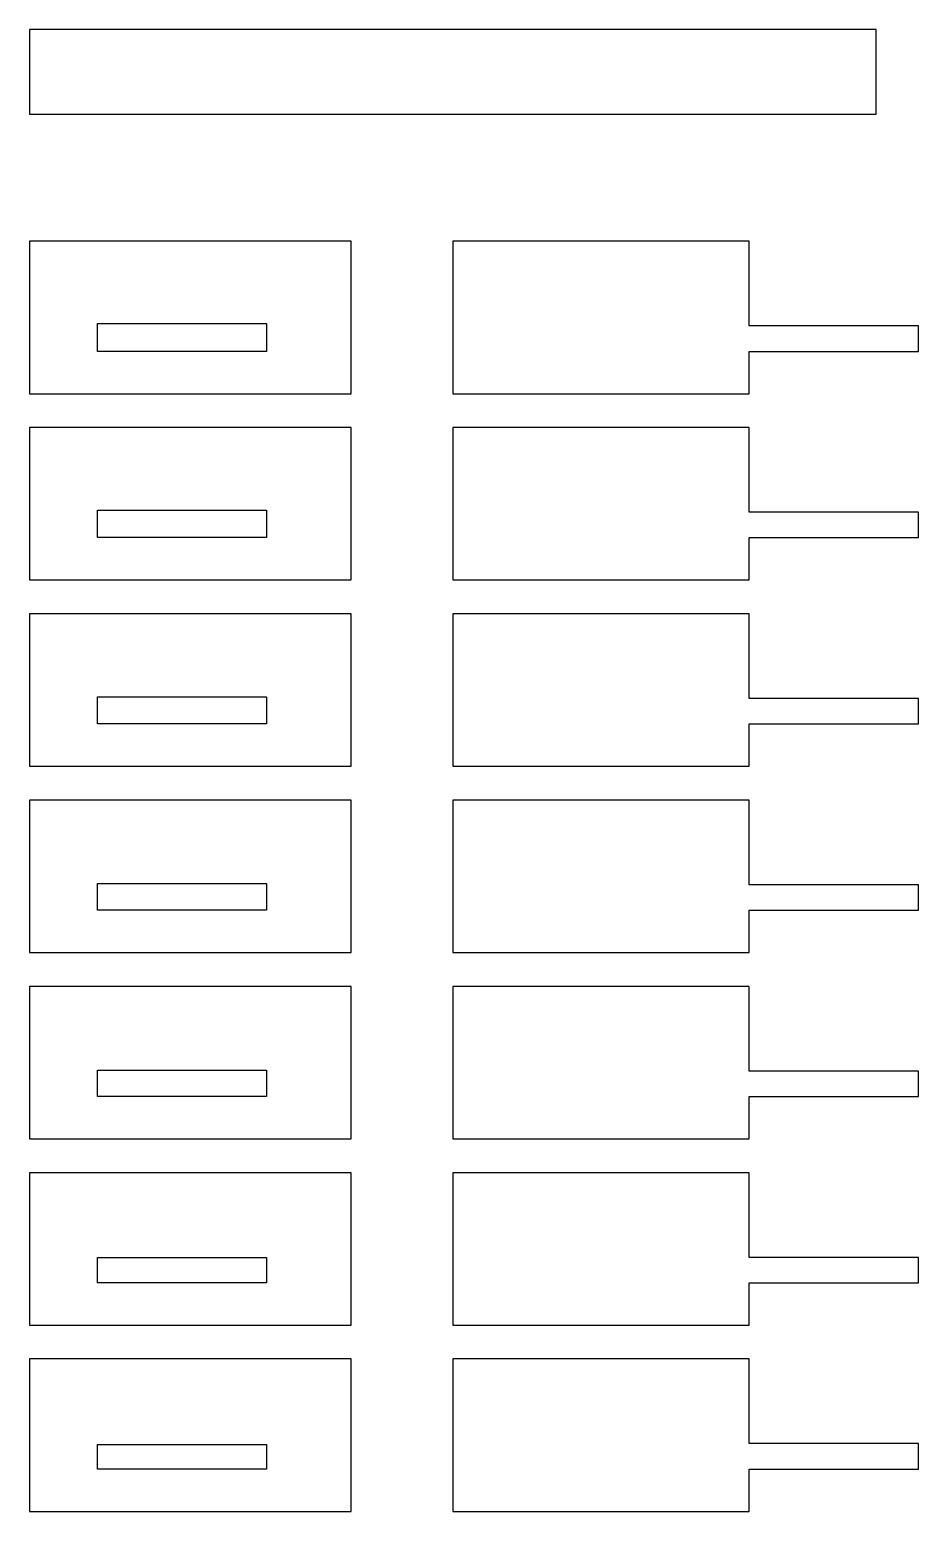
# Model space of a CAD drawing. Header units: millimetres. Extents: x 20 to 125, y 20 to 195.
import ezdxf

# ---------------------------------------------------------------- set-up
doc = ezdxf.new("R2010")
doc.units = ezdxf.units.MM
doc.layers.add('CORTE', color=7, linetype='CONTINUOUS')

msp = doc.modelspace()

# ---------------------------------------------------------------- linework, layer by layer
at = {"layer": 'CORTE'}
for points in [[(120, 185), (120, 195), (20, 195), (20, 185)], [(20, 152), (58, 152), (58, 170), (20, 170)], [(105, 152), (105, 157), (125, 157), (125, 160), (105, 160), (105, 170), (70, 170), (70, 152)], [(48, 160.3), (48, 157), (28, 157), (28, 160.3)], [(20, 130), (58, 130), (58, 148), (20, 148)], [(105, 130), (105, 135), (125, 135), (125, 138), (105, 138), (105, 148), (70, 148), (70, 130)], [(48, 138.25), (48, 135), (28, 135), (28, 138.25)], [(20, 108), (58, 108), (58, 126), (20, 126)], [(105, 108), (105, 113), (125, 113), (125, 116), (105, 116), (105, 126), (70, 126), (70, 108)], [(48, 116.2), (48, 113), (28, 113), (28, 116.2)], [(20, 86), (58, 86), (58, 104), (20, 104)], [(105, 86), (105, 91), (125, 91), (125, 94), (105, 94), (105, 104), (70, 104), (70, 86)], [(48, 94.15), (48, 91), (28, 91), (28, 94.15)], [(20, 64), (58, 64), (58, 82), (20, 82)], [(105, 64), (105, 69), (125, 69), (125, 72), (105, 72), (105, 82), (70, 82), (70, 64)], [(48, 72.1), (48, 69), (28, 69), (28, 72.1)], [(20, 42), (58, 42), (58, 60), (20, 60)], [(105, 42), (105, 47), (125, 47), (125, 50), (105, 50), (105, 60), (70, 60), (70, 42)], [(48, 50), (48, 47), (28, 47), (28, 50)], [(20, 20), (58, 20), (58, 38), (20, 38)], [(105, 20), (105, 25), (125, 25), (125, 28), (105, 28), (105, 38), (70, 38), (70, 20)], [(48, 27.9), (48, 25), (28, 25), (28, 27.9)]]:
    msp.add_lwpolyline(points, close=True, dxfattribs=at)

doc.saveas('drawing.dxf')
